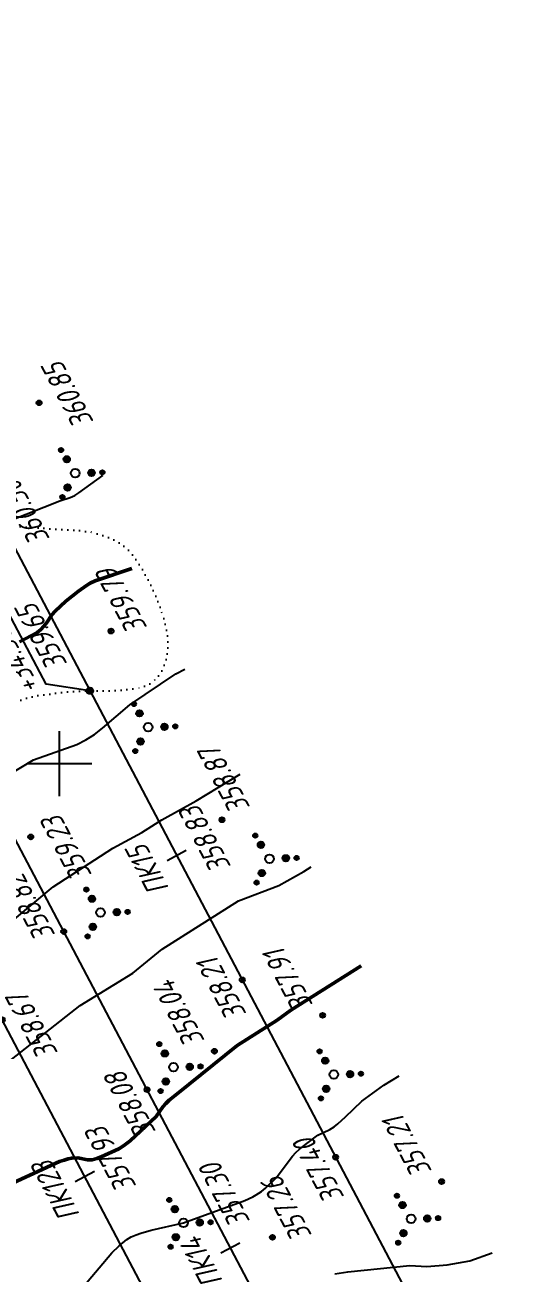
# Model space of a CAD drawing. Extents: x 1518325 to 1519424, y 2186901 to 2188655.
# Drawn here: x 1519193.7 to 1519284, y 2187105.9 to 2187336.4 of the extents above; entities that cross this region are included whole.
import ezdxf
from ezdxf.enums import TextEntityAlignment as Align

# ---------------------------------------------------------------- set-up
doc = ezdxf.new("R2010")
doc.units = 0
doc.linetypes.add('ИИDot', pattern=[1, 0, -1])
for name, color, linetype, lineweight in [('ИИ_ГЕОСЕТКА_025', 3, 'Continuous', 25), ('ИИ_КОНТУР_025', 7, 'ИИDot', 25), ('ИИ_ОТМЕТКА_025', 7, 'Continuous', 25), ('ИИ_ПИКЕТАЖ_025', 7, 'Continuous', 25), ('ИИ_РАЗМЕР_025', 7, 'Continuous', 25), ('ИИ_РЕЛЬЕФ_025', 34, 'Continuous', 25), ('ИИ_РЕЛЬЕФ_050', 34, 'Continuous', 50), ('ИИ_ТРАССА_АД_025', 1, 'Continuous', 25), ('ИИ_ТРАССА_ЛЭП_025', 7, 'Continuous', 25), ('ИИ_ТРАССА_ТРУБ_025', 7, 'Continuous', 25), ('ИИ_УГОДЬЯ_025', 7, 'Continuous', 25)]:
    doc.layers.add(name, color=color, linetype=linetype, lineweight=lineweight)
doc.styles.add('VNIPISIMPLEXCUR', font='simplex.shx', dxfattribs={"width": 0.8, "oblique": 15})
doc.dimstyles.new('ИИ-2000-м-dm$2', dxfattribs={"dimscale": 2, "dimtxt": 2.5, "dimasz": 2.5, "dimexe": 1.25, "dimexo": 0, "dimgap": 1, "dimtad": 2, "dimtoh": 1, "dimzin": 1, "dimdsep": 46, "dimtxsty": 'VNIPISIMPLEXCUR', "dimcen": 2.5, "dimaunit": 1, "dimazin": 0, "dimtfac": 1, "dimtmove": 1, "dimatfit": 2, "dimfxl": 1, "dimarcsym": 0})

# ---------------------------------------------------------------- blocks, each defined once
blk = doc.blocks.new('ИИ053952')
at = {"linetype": 'Continuous', "lineweight": 25}
h = blk.add_hatch(color=0, dxfattribs=at)
edge = h.paths.add_edge_path()
edge.add_arc((-1.31, 2.13), 0.2, 0, 360)
h = blk.add_hatch(color=0, dxfattribs=at)
edge = h.paths.add_edge_path()
edge.add_arc((-0.79, 1.28), 0.3, 0, 360)
h = blk.add_hatch(color=0, dxfattribs=at)
edge = h.paths.add_edge_path()
edge.add_arc((1.5, 0.04), 0.3, 0, 360)
h = blk.add_hatch(color=0, dxfattribs=at)
edge = h.paths.add_edge_path()
edge.add_arc((2.5, 0.07), 0.2, 0, 360)
h = blk.add_hatch(color=0, dxfattribs=at)
edge = h.paths.add_edge_path()
edge.add_arc((-0.71, -1.32), 0.3, 0, 360)
h = blk.add_hatch(color=0, dxfattribs=at)
edge = h.paths.add_edge_path()
edge.add_arc((-1.19, -2.2), 0.2, 0, 360)
at = {"color": 0, "linetype": 'Continuous', "lineweight": 25}
for centre, radius in [((-1.31, 2.13), 0.2), ((-0.79, 1.28), 0.3), ((0, 0), 0.4), ((1.5, 0.04), 0.3), ((2.5, 0.07), 0.2), ((-0.71, -1.32), 0.3), ((-1.19, -2.2), 0.2)]:
    blk.add_circle(centre, radius, dxfattribs=at)
blk = doc.blocks.new('ИИ05012')
at = {"color": 0, "linetype": 'Continuous', "lineweight": 25, "flags": 128}
for points in [[(0, 3), (0, -3)], [(-3, 0), (3, 0)]]:
    blk.add_lwpolyline(points, dxfattribs=at)
blk = doc.blocks.new('PICKET')
at = {"color": 0, "linetype": 'Continuous', "lineweight": 25}
for p, q in [((-0.23, 0), (0.23, 0)), ((0, 0.23), (0, -0.23))]:
    blk.add_line(p, q, dxfattribs=at)
blk.add_circle((0, 0), 0.23, dxfattribs=at)
at = {"color": 0, "linetype": 'Continuous', "style": 'VNIPISIMPLEXCUR', "oblique": 15, "width": 0.8}
blk.add_attdef('OTMETKA', (1.25, 0.3), '', height=2, dxfattribs=at)
at = {"color": 8, "linetype": 'Continuous', "style": 'VNIPISIMPLEXCUR', "oblique": 15, "width": 0.8, "flags": 1}
blk.add_attdef('NOMER', (1.25, -2.7), '', height=2, dxfattribs=at)
blk = doc.blocks.new('ИИ15001')
at = {"color": 0, "linetype": 'Continuous', "lineweight": 25}
blk.add_lwpolyline([(0, 1), (0, -1)], dxfattribs=at)
at = {"color": 0, "linetype": 'Continuous', "lineweight": 25, "style": 'VNIPISIMPLEXCUR', "oblique": 15, "width": 0.8}
blk.add_attdef('STATIONING', text='', height=2, dxfattribs=at).set_placement((0, 2), align=Align.CENTER)
at = {"color": 7, "linetype": 'Continuous', "lineweight": 25, "style": 'VNIPISIMPLEXCUR', "oblique": 15, "width": 0.8}
blk.add_attdef('HEIGHT', text='', height=2, dxfattribs=at).set_placement((0, -2), align=Align.TOP_CENTER)
blk = doc.blocks.new('ИИ15002')
at = {"linetype": 'Continuous', "lineweight": 25}
h = blk.add_hatch(color=0, dxfattribs=at)
edge = h.paths.add_edge_path()
edge.add_arc((0, 0), 0.3, 0, 360)
at = {"color": 0, "linetype": 'Continuous', "lineweight": 25}
blk.add_circle((0, 0), 0.3, dxfattribs=at)
at = {"color": 0, "linetype": 'Continuous', "style": 'VNIPISIMPLEXCUR', "oblique": 15, "width": 0.8}
blk.add_attdef('STATIONING', (1, 1.3), '', height=2, rotation=90, dxfattribs=at)
at = {"color": 7, "linetype": 'Continuous', "style": 'VNIPISIMPLEXCUR', "oblique": 15, "width": 0.8}
blk.add_attdef('HEIGHT', text='', height=2, dxfattribs=at).set_placement((0, -1.3), align=Align.TOP_CENTER)
blk = doc.blocks.new('*D54')
at = {"layer": 'Defpoints', "color": 0, "transparency": 16777216}
for p in [(1518412.38, 2188627.85), (1518818.43, 2187967.48), (1518780.69, 2187955.9), (1518760.91, 2187937.21), (1519297.92, 2186946.83)]:
    blk.add_point(p, dxfattribs=at)
at = {"layer": 'ИИ_РАЗМЕР_025', "color": 0, "lineweight": -2, "transparency": 16777216}
for p, q in [((1518777.92, 2187969.12), (1518771.87, 2187980.6)), ((1518777.22, 2187957.5), (1518777.92, 2187969.12))]:
    blk.add_line(p, q, dxfattribs=at)
blk.add_arc((1518772.88, 2187943.51), 14.65, 43.4519, 102.0835, dxfattribs=at)
at = {"layer": 'ИИ_РАЗМЕР_025', "color": 0, "transparency": 16777216}
for points in [[(1518770.04, 2187957.2), (1518769.59, 2187958.46), (1518766.06, 2187956.47)], [(1518784.06, 2187953.97), (1518782.97, 2187953.19), (1518785.84, 2187950.33)]]:
    blk.add_solid(points, dxfattribs=at)
at = {"layer": 'ИИ_РАЗМЕР_025', "color": 0, "transparency": 16777216, "insert": (1518770.55, 2187973.71), "char_height": 4, "attachment_point": 5, "rotation": 117.7798, "style": 'VNIPISIMPLEXCUR'}
blk.add_mtext("90°1'", dxfattribs=at)
blk = doc.blocks.new('*D55')
at = {"layer": 'Defpoints', "color": 0, "transparency": 16777216}
for p in [(1518412.38, 2188627.85), (1518814.13, 2187903.06), (1518791.07, 2187895.12), (1518786.56, 2187888.53), (1519297.92, 2186946.83)]:
    blk.add_point(p, dxfattribs=at)
at = {"layer": 'ИИ_РАЗМЕР_025', "color": 0, "lineweight": -2, "transparency": 16777216}
for p, q in [((1518788.1, 2187902.13), (1518782.05, 2187913.61)), ((1518791.4, 2187897.04), (1518788.1, 2187902.13))]:
    blk.add_line(p, q, dxfattribs=at)
blk.add_arc((1518798.52, 2187894.83), 7.46, 148.8919, 176.6782, dxfattribs=at)
at = {"layer": 'ИИ_РАЗМЕР_025', "color": 0, "transparency": 16777216}
for points in [[(1518791.68, 2187899.17), (1518792.6, 2187898.2), (1518795.05, 2187901.43)], [(1518791.73, 2187895.41), (1518790.43, 2187895.12), (1518791.93, 2187891.36)]]:
    blk.add_solid(points, dxfattribs=at)
at = {"layer": 'ИИ_РАЗМЕР_025', "color": 0, "transparency": 16777216, "insert": (1518780.73, 2187906.71), "char_height": 4, "attachment_point": 5, "rotation": 117.7798, "style": 'VNIPISIMPLEXCUR'}
blk.add_mtext("90°1'", dxfattribs=at)

msp = doc.modelspace()

# ---------------------------------------------------------------- linework, layer by layer
at = {"layer": 'ИИ_КОНТУР_025', "flags": 128}
msp.add_lwpolyline([(1519119.426, 2187071.323), (1519134.679, 2187067.544), (1519137.816, 2187066.92), (1519140.996, 2187066.456), (1519144.218, 2187066.152), (1519148.918, 2187065.97), (1519152.806, 2187066.038), (1519154.918, 2187066.217), (1519156.7, 2187066.529), (1519157.583, 2187066.786), (1519158.477, 2187067.117), (1519159.383, 2187067.523), (1519161.231, 2187068.56), (1519163.127, 2187069.897), (1519165.053, 2187071.294), (1519166.992, 2187072.511), (1519168.942, 2187073.549), (1519170.904, 2187074.406), (1519172.986, 2187075.101), (1519175.296, 2187075.653), (1519177.835, 2187076.061), (1519181.999, 2187076.443), (1519184.543, 2187076.815), (1519185.69, 2187077.068), (1519186.752, 2187077.366), (1519187.73, 2187077.71), (1519188.624, 2187078.098), (1519190.218, 2187079.009), (1519192.757, 2187080.711), (1519195.577, 2187082.814), (1519197.557, 2187084.41), (1519199.264, 2187085.979), (1519200.64, 2187087.492), (1519201.687, 2187088.949), (1519202.421, 2187090.354), (1519202.95, 2187091.725), (1519203.294, 2187093.067), (1519203.45, 2187094.378), (1519203.459, 2187095.023), (1519203.392, 2187095.656), (1519203.224, 2187096.271), (1519202.952, 2187096.87), (1519202.578, 2187097.453), (1519202.102, 2187098.018), (1519201.523, 2187098.567), (1519200.841, 2187099.099), (1519200.057, 2187099.614), (1519199.211, 2187100.088), (1519198.345, 2187100.497), (1519197.458, 2187100.841), (1519196.551, 2187101.12), (1519195.623, 2187101.333), (1519194.675, 2187101.481), (1519193.706, 2187101.564), (1519190.681, 2187101.623), (1519188.57, 2187101.805), (1519186.384, 2187102.13), (1519184.124, 2187102.595), (1519183.013, 2187102.894), (1519181.979, 2187103.255), (1519181.022, 2187103.677), (1519180.141, 2187104.161), (1519179.336, 2187104.706), (1519178.608, 2187105.312), (1519177.956, 2187105.98), (1519177.381, 2187106.709), (1519176.853, 2187107.669), (1519176.345, 2187109.027), (1519175.857, 2187110.783), (1519175.388, 2187112.937), (1519174.938, 2187115.49), (1519174.508, 2187118.441), (1519174.098, 2187121.791), (1519173.34, 2187125.51), (1519173.377, 2187129.318), (1519173.153, 2187132.761), (1519173.034, 2187135.868), (1519173.02, 2187138.639), (1519173.11, 2187141.074), (1519173.306, 2187143.173), (1519173.607, 2187144.935), (1519174.012, 2187146.362), (1519175.882, 2187151.205), (1519177.829, 2187155.667), (1519179.489, 2187158.935), (1519181.493, 2187162.331), (1519184.499, 2187166.984), (1519185.73, 2187169.205), (1519186.712, 2187171.331), (1519187.447, 2187173.362), (1519187.705, 2187174.391), (1519187.867, 2187175.497), (1519187.934, 2187176.679), (1519187.905, 2187177.938), (1519187.781, 2187179.273), (1519187.562, 2187180.684), (1519187.247, 2187182.171), (1519186.374, 2187185.32), (1519184.928, 2187189.874), (1519183.397, 2187194.129), (1519182.867, 2187195.48), (1519182.437, 2187196.817), (1519182.214, 2187198.156), (1519182.2, 2187199.498), (1519182.394, 2187200.843), (1519182.795, 2187202.191), (1519183.405, 2187203.543), (1519184.222, 2187204.897), (1519185.248, 2187206.254), (1519186.412, 2187207.542), (1519187.647, 2187208.691), (1519188.951, 2187209.698), (1519190.326, 2187210.566), (1519191.77, 2187211.293), (1519193.285, 2187211.881), (1519194.869, 2187212.327), (1519196.524, 2187212.634), (1519201.212, 2187213.191), (1519205.14, 2187213.444), (1519210.283, 2187213.457), (1519213.039, 2187213.697), (1519214.771, 2187213.984), (1519215.584, 2187214.202), (1519216.333, 2187214.516), (1519217.02, 2187214.927), (1519217.643, 2187215.436), (1519218.202, 2187216.042), (1519218.699, 2187216.744), (1519219.132, 2187217.544), (1519219.501, 2187218.441), (1519219.788, 2187219.416), (1519219.974, 2187220.45), (1519220.059, 2187221.543), (1519220.042, 2187222.695), (1519219.924, 2187223.906), (1519219.704, 2187225.176), (1519219.383, 2187226.506), (1519218.961, 2187227.894), (1519217.93, 2187230.663), (1519216.73, 2187233.296), (1519215.362, 2187235.794), (1519213.824, 2187238.158), (1519212.929, 2187239.24), (1519211.865, 2187240.192), (1519210.631, 2187241.013), (1519209.229, 2187241.703), (1519207.658, 2187242.262), (1519205.918, 2187242.69), (1519204.008, 2187242.988), (1519201.93, 2187243.154), (1519195.728, 2187243.515), (1519190.095, 2187243.99), (1519186.657, 2187244.37), (1519184.974, 2187244.621), (1519183.236, 2187244.969), (1519181.443, 2187245.414), (1519179.595, 2187245.957), (1519177.692, 2187246.596), (1519175.735, 2187247.332), (1519173.722, 2187248.166), (1519171.655, 2187249.096), (1519169.617, 2187250.084), (1519167.693, 2187251.088), (1519165.883, 2187252.11), (1519164.187, 2187253.148), (1519162.605, 2187254.203), (1519161.137, 2187255.275), (1519159.784, 2187256.364), (1519158.544, 2187257.469), (1519157.421, 2187258.583), (1519156.415, 2187259.698), (1519155.528, 2187260.812), (1519154.76, 2187261.926), (1519154.109, 2187263.04), (1519153.577, 2187264.154), (1519153.163, 2187265.268), (1519152.58, 2187267.482), (1519152.192, 2187268.552), (1519151.702, 2187269.592), (1519151.11, 2187270.603), (1519150.418, 2187271.584), (1519149.623, 2187272.535), (1519148.728, 2187273.458), (1519145.722, 2187276.125), (1519143.884, 2187277.94), (1519142.217, 2187279.793), (1519140.722, 2187281.686), (1519140.066, 2187282.708), (1519139.508, 2187283.861), (1519139.048, 2187285.145), (1519138.685, 2187286.56), (1519138.42, 2187288.107), (1519138.253, 2187289.785), (1519138.183, 2187291.594), (1519138.211, 2187293.534), (1519138.353, 2187295.502), (1519138.623, 2187297.395), (1519139.022, 2187299.212), (1519139.549, 2187300.955), (1519140.206, 2187302.623), (1519140.991, 2187304.215), (1519141.905, 2187305.733), (1519142.947, 2187307.175), (1519149.229, 2187314.995), (1519150.555, 2187316.493), (1519151.301, 2187317.129), (1519152.125, 2187317.689), (1519153.028, 2187318.175), (1519154.01, 2187318.586), (1519155.07, 2187318.922), (1519156.208, 2187319.183), (1519157.426, 2187319.37), (1519159.916, 2187319.572), (1519162.362, 2187319.579), (1519164.762, 2187319.393), (1519167.118, 2187319.012), (1519169.436, 2187318.63), (1519169.897, 2187318.593)], dxfattribs=at)
at = {"layer": 'ИИ_ПИКЕТАЖ_025', "color": 7, "elevation": 359.65}
msp.add_lwpolyline([(1519205.66, 2187213.445), (1519197.564, 2187214.681), (1519189.392, 2187230.195)], dxfattribs=at)
at = {"layer": 'ИИ_РЕЛЬЕФ_025'}
for points, elevation in [([(1519190.898, 2187244.87), (1519200.128, 2187248.482), (1519202.018, 2187249.121), (1519202.889, 2187249.516), (1519203.618, 2187249.959), (1519208.02, 2187253.188)], 360.5), ([(1519184.43, 2187194.186), (1519195.211, 2187200.672), (1519203.229, 2187203.527), (1519204.895, 2187204.366), (1519206.471, 2187205.373), (1519207.972, 2187206.512), (1519213.041, 2187210.826), (1519221.503, 2187216.54), (1519223.177, 2187217.453)], 359.5), ([(1519188.267, 2187168.437), (1519198.873, 2187177.226), (1519209.889, 2187184.396), (1519215.229, 2187187.239), (1519218.935, 2187189.602), (1519225.289, 2187193.096), (1519233.396, 2187198.054)], 359), ([(1519191.154, 2187145.345), (1519203.85, 2187155.341), (1519213.564, 2187161.305), (1519219.016, 2187165.708), (1519233.104, 2187174.621), (1519240.524, 2187177.503), (1519245.164, 2187180.04), (1519246.485, 2187180.938)], 358.5), ([(1519204.334, 2187103.322), (1519209.691, 2187109.637), (1519211.055, 2187110.931), (1519212.484, 2187112.144), (1519213.298, 2187112.588), (1519214.163, 2187112.968), (1519215.072, 2187113.294), (1519216.987, 2187113.824), (1519222.927, 2187115.17), (1519234.27, 2187119.304), (1519235.741, 2187119.999), (1519236.37, 2187120.347), (1519237.315, 2187120.979), (1519238.074, 2187121.613), (1519240.029, 2187123.52), (1519243.044, 2187127.487), (1519243.696, 2187128.19), (1519244.338, 2187128.785), (1519245.69, 2187129.85), (1519247.762, 2187131.368), (1519249.946, 2187132.439), (1519250.724, 2187132.931), (1519251.404, 2187133.451), (1519252.86, 2187134.747), (1519255.886, 2187137.645), (1519259.945, 2187140.601), (1519262.744, 2187142.342)], 357.5), ([(1519250.871, 2187105.761), (1519253.284, 2187106.171), (1519264.698, 2187107.298), (1519267.885, 2187107.135), (1519271.64, 2187107.428), (1519275.801, 2187108.186), (1519279.957, 2187109.668)], 357)]:
    msp.add_lwpolyline(points, dxfattribs=dict(at, elevation=elevation))
at = {"layer": 'ИИ_РЕЛЬЕФ_050'}
for points, elevation in [([(1519192.644, 2187222.471), (1519195.9, 2187224.221), (1519196.614, 2187224.757), (1519197.172, 2187225.377), (1519197.675, 2187226.019), (1519198.641, 2187227.438), (1519199.263, 2187228.155), (1519201.231, 2187229.971), (1519203.56, 2187231.849), (1519205.044, 2187232.897), (1519205.704, 2187233.305), (1519206.614, 2187233.761), (1519213.406, 2187236.002)], 360), ([(1519188.195, 2187121.084), (1519200.064, 2187126.501), (1519200.869, 2187126.79), (1519201.615, 2187127.016), (1519202.296, 2187127.167), (1519203.401, 2187127.208), (1519205.216, 2187126.847), (1519206.087, 2187126.83), (1519206.932, 2187127.056), (1519207.754, 2187127.391), (1519210.976, 2187128.861), (1519211.875, 2187129.387), (1519213.055, 2187130.309), (1519217.912, 2187134.815), (1519219.147, 2187136.616), (1519219.696, 2187137.25), (1519220.29, 2187137.817), (1519221.759, 2187139.017), (1519232.873, 2187147.933), (1519240.202, 2187152.598), (1519242.757, 2187154.441), (1519255.766, 2187162.658)], 358)]:
    msp.add_lwpolyline(points, dxfattribs=dict(at, elevation=elevation))
at = {"layer": 'ИИ_ТРАССА_АД_025'}
msp.add_lwpolyline([(1519313.519, 2186955.051), (1518814.129, 2187903.058)], dxfattribs=at)
at = {"layer": 'ИИ_ТРАССА_ЛЭП_025'}
msp.add_lwpolyline([(1518870.356, 2187842.807), (1518873.308, 2187844.362), (1519335.639, 2186966.703)], dxfattribs=at)
at = {"layer": 'ИИ_ТРАССА_ТРУБ_025', "color": 4}
msp.add_lwpolyline([(1519297.92, 2186946.834), (1518412.378, 2188627.85)], dxfattribs=at)

# ---------------------------------------------------------------- block references
at = {"layer": 'ИИ_ГЕОСЕТКА_025', "xscale": 2, "yscale": 2, "zscale": 2}
msp.add_blockref('ИИ05012', (1519200, 2187200), dxfattribs=at)
at = {"layer": 'ИИ_ОТМЕТКА_025'}
ref = msp.add_blockref('PICKET', (1519196.27, 2187266.6, 360.85), dxfattribs=dict(at, xscale=2, yscale=2, zscale=2, rotation=117.7797222222222))
ref.add_attrib('OTMETKA', '360.85', (1519206.437, 2187263.101, 360.85), dxfattribs={"layer": '0', "color": 0, "linetype": 'Continuous', "height": 4, "rotation": 117.77972, "style": 'VNIPISIMPLEXCUR', "oblique": 15, "width": 0.8})
ref = msp.add_blockref('PICKET', (1519209.56, 2187224.46, 359.79), dxfattribs=dict(at, xscale=2, yscale=2, zscale=2, rotation=117.7797222222222))
ref.add_attrib('OTMETKA', '359.79', (1519216.33, 2187225.101, 359.79), dxfattribs={"layer": '0', "color": 0, "linetype": 'Continuous', "height": 4, "rotation": 117.77972, "style": 'VNIPISIMPLEXCUR', "oblique": 15, "width": 0.8})
ref = msp.add_blockref('PICKET', (1519230.04, 2187189.62, 358.87), dxfattribs=dict(at, xscale=2, yscale=2, zscale=2, rotation=117.7797222222222))
ref.add_attrib('OTMETKA', '358.87', (1519235.342, 2187191.915, 358.87), dxfattribs={"layer": '0', "color": 0, "linetype": 'Continuous', "height": 4, "rotation": 117.77972, "style": 'VNIPISIMPLEXCUR', "oblique": 15, "width": 0.8})
ref = msp.add_blockref('PICKET', (1519194.74, 2187186.46, 359.23), dxfattribs=dict(at, xscale=2, yscale=2, zscale=2, rotation=117.7797222222222))
ref.add_attrib('OTMETKA', '359.23', (1519206.125, 2187179.433, 359.23), dxfattribs={"layer": '0', "color": 0, "linetype": 'Continuous', "height": 4, "rotation": 117.77972, "style": 'VNIPISIMPLEXCUR', "oblique": 15, "width": 0.8})
ref = msp.add_blockref('PICKET', (1519200.824, 2187168.984, 358.82), dxfattribs=dict(at, xscale=2, yscale=2, zscale=2, rotation=117.7792673703056))
ref.add_attrib('OTMETKA', '358.82', (1519199.345, 2187168.375, 358.82), dxfattribs={"layer": '0', "color": 0, "linetype": 'Continuous', "height": 4, "rotation": 117.77927, "style": 'VNIPISIMPLEXCUR', "oblique": 15, "width": 0.8})
ref = msp.add_blockref('PICKET', (1519233.787, 2187160.051, 358.21), dxfattribs=dict(at, xscale=2, yscale=2, zscale=2, rotation=117.7792673703056))
ref.add_attrib('OTMETKA', '358.21', (1519234.668, 2187153.755, 358.21), dxfattribs={"layer": '0', "color": 0, "linetype": 'Continuous', "height": 4, "rotation": 117.77927, "style": 'VNIPISIMPLEXCUR', "oblique": 15, "width": 0.8})
at = {"layer": 'ИИ_ОТМЕТКА_025', "xscale": 2, "yscale": 2, "zscale": 2, "rotation": 117.7797222222222}
for p, values in [((1519248.63, 2187153.51, 357.91), {'OTMETKA': '357.91'}), ((1519228.65, 2187146.89, 358.04), {'OTMETKA': '358.04'}), ((1519270.59, 2187122.81, 357.21), {'OTMETKA': '357.21'})]:
    msp.add_blockref('PICKET', p, dxfattribs=at).add_auto_attribs(values)
at = {"layer": 'ИИ_ОТМЕТКА_025'}
ref = msp.add_blockref('PICKET', (1519189.472, 2187152.701, 358.67), dxfattribs=dict(at, xscale=2, yscale=2, zscale=2, rotation=117.7797222222222))
ref.add_attrib('OTMETKA', '358.67', (1519199.857, 2187146.551, 358.67), dxfattribs={"layer": '0', "color": 0, "linetype": 'Continuous', "height": 4, "rotation": 117.77972, "style": 'VNIPISIMPLEXCUR', "oblique": 15, "width": 0.8})
ref = msp.add_blockref('PICKET', (1519216.204, 2187139.788, 358.08), dxfattribs=dict(at, xscale=2, yscale=2, zscale=2, rotation=117.7792673703056))
ref.add_attrib('OTMETKA', '358.08', (1519217.94, 2187132.018, 358.08), dxfattribs={"layer": '0', "color": 0, "linetype": 'Continuous', "height": 4, "rotation": 117.77927, "style": 'VNIPISIMPLEXCUR', "oblique": 15, "width": 0.8})
ref = msp.add_blockref('PICKET', (1519251.032, 2187127.315, 357.4), dxfattribs=dict(at, xscale=2, yscale=2, zscale=2, rotation=117.7792673703056))
ref.add_attrib('OTMETKA', '357.40', (1519252.718, 2187119.95, 357.4), dxfattribs={"layer": '0', "color": 0, "linetype": 'Continuous', "height": 4, "rotation": 117.77927, "style": 'VNIPISIMPLEXCUR', "oblique": 15, "width": 0.8})
ref = msp.add_blockref('PICKET', (1519239.36, 2187112.52, 357.26), dxfattribs=dict(at, xscale=2, yscale=2, zscale=2, rotation=117.7797222222222))
ref.add_attrib('OTMETKA', '357.26', (1519246.743, 2187112.889, 357.26), dxfattribs={"layer": '0', "color": 0, "linetype": 'Continuous', "height": 4, "rotation": 117.77972, "style": 'VNIPISIMPLEXCUR', "oblique": 15, "width": 0.8})
at = {"layer": 'ИИ_ПИКЕТАЖ_025', "color": 7, "xscale": 2, "yscale": 2, "zscale": 2}
for name, p, rotation, values in [('ИИ15002', (1519189.538, 2187244.052, 360.5), 117.7792673682706, {'STATIONING': '+69.00', 'HEIGHT': '360.50'}), ('ИИ15001', (1519221.67, 2187183.054, 358.83), 117.7792667913137, {'STATIONING': 'ПК15', 'HEIGHT': '358.83'})]:
    msp.add_blockref(name, p, dxfattribs=dict(at, rotation=rotation)).add_auto_attribs(values)
at = {"layer": 'ИИ_ПИКЕТАЖ_025', "color": 7}
ref = msp.add_blockref('ИИ15002', (1519205.66, 2187213.445, 359.65), dxfattribs=dict(at, xscale=1.999999999999999, yscale=1.999999999999999, zscale=1.999999999999999, rotation=117.7792671006713))
ref.add_attrib('STATIONING', '+34.50', (1519196.547, 2187213.927), dxfattribs={"layer": '0', "color": 0, "linetype": 'Continuous', "height": 4, "rotation": 117.77917, "style": 'VNIPISIMPLEXCUR', "oblique": 15, "width": 0.8})
ref.add_attrib('HEIGHT', '359.65', dxfattribs={"layer": '0', "color": 7, "linetype": 'Continuous', "height": 4, "rotation": 117.77927, "style": 'VNIPISIMPLEXCUR', "oblique": 15, "width": 0.8}).set_placement((1519194.994, 2187222.299), align=Align.TOP_CENTER)
at = {"layer": 'ИИ_ПИКЕТАЖ_025', "color": 4}
ref = msp.add_blockref('ИИ15001', (1519204.705, 2187123.783, 357.93), dxfattribs=dict(at, xscale=2, yscale=2, zscale=2, rotation=117.7798))
ref.add_attrib('STATIONING', 'ПК123', dxfattribs={"layer": '0', "color": 0, "linetype": 'Continuous', "lineweight": 25, "height": 4, "rotation": 117.7798, "style": 'VNIPISIMPLEXCUR', "oblique": 15, "width": 0.8}).set_placement((1519201.166, 2187121.918), align=Align.CENTER)
ref.add_attrib('HEIGHT', '357.93', dxfattribs={"layer": '0', "color": 7, "linetype": 'Continuous', "lineweight": 25, "height": 4, "rotation": 117.7798, "style": 'VNIPISIMPLEXCUR', "oblique": 15, "width": 0.8}).set_placement((1519207.795, 2187125.805), align=Align.TOP_CENTER)
at = {"layer": 'ИИ_ПИКЕТАЖ_025', "color": 1}
ref = msp.add_blockref('ИИ15001', (1519231.584, 2187110.591, 357.3), dxfattribs=dict(at, xscale=2, yscale=2, zscale=2, rotation=117.7791666666666))
ref.add_attrib('STATIONING', 'ПК14', dxfattribs={"layer": '0', "color": 0, "linetype": 'Continuous', "lineweight": 25, "height": 4, "rotation": 117.77917, "style": 'VNIPISIMPLEXCUR', "oblique": 15, "width": 0.8}).set_placement((1519228.045, 2187108.727, 357.3), align=Align.CENTER)
ref.add_attrib('HEIGHT', '357.30', dxfattribs={"layer": '0', "color": 7, "linetype": 'Continuous', "lineweight": 25, "height": 4, "rotation": 117.77917, "style": 'VNIPISIMPLEXCUR', "oblique": 15, "width": 0.8}).set_placement((1519228.827, 2187119.259, 357.3), align=Align.TOP_CENTER)
at = {"layer": 'ИИ_УГОДЬЯ_025', "xscale": 2, "yscale": 2, "zscale": 2}
for p in [(1519202.955, 2187253.611), (1519216.404, 2187206.71), (1519238.816, 2187182.425), (1519207.613, 2187172.479), (1519221.078, 2187143.926), (1519250.689, 2187142.579), (1519264.953, 2187115.924), (1519222.927, 2187115.17)]:
    msp.add_blockref('ИИ053952', p, dxfattribs=at)

# ---------------------------------------------------------------- dimensions: what is measured, and where the dimension line sits
at = {"layer": 'ИИ_РАЗМЕР_025'}
for base, line1, line2, picture, middle in [((1518780.695, 2187955.898), ((1518760.909, 2187937.208), (1518818.429, 2187967.478)), ((1519297.92, 2186946.834), (1518412.378, 2188627.85)), '*D54', (1518770.553, 2187973.705)), ((1518791.072, 2187895.122), ((1519297.92, 2186946.834), (1518412.378, 2188627.85)), ((1518814.129, 2187903.058), (1518786.559, 2187888.528)), '*D55', (1518780.731, 2187906.714))]:
    dim = msp.add_angular_dim_2l(base=base, line1=line1, line2=line2, dimstyle='ИИ-2000-м-dm$2', override={"dimtxt": 2, "dimasz": 2, "dimzin": 0}, dxfattribs=at)
    dim.commit()
    dim.dimension.update_dxf_attribs({"geometry": picture, "text_midpoint": middle, "dimtype": 162})

doc.saveas('drawing.dxf')
